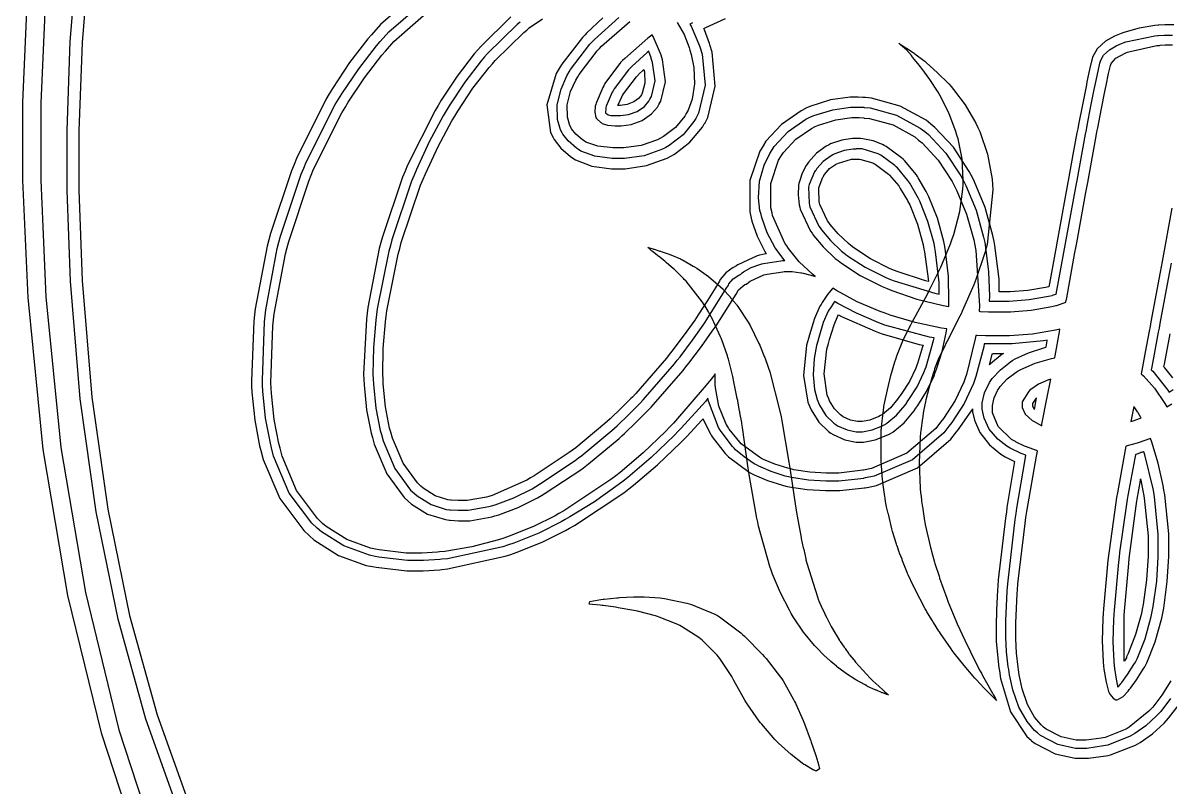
# Model space of a CAD drawing. Extents: x 71 to 283, y 22 to 328.
# Drawn here: x 70.9 to 170, y 156.4 to 222.4 of the extents above; entities that cross this region are included whole.
import ezdxf

# ---------------------------------------------------------------- set-up
doc = ezdxf.new("R2010")
doc.units = 0
doc.header["$MEASUREMENT"] = 0

msp = doc.modelspace()

# ---------------------------------------------------------------- linework, layer by layer
at = {"color": 7}
for points in [[(84.9478, 265.467), (82.2194, 257.643), (79.9345, 249.159), (78.1184, 240.108), (76.7941, 230.59), (75.9823, 220.701), (75.7068, 213.079), (75.7068, 210.538), (75.7068, 207.942), (75.9919, 200.153), (76.8325, 190.071), (78.2066, 180.392), (80.0887, 171.212), (82.4576, 162.632), (85.2911, 154.748)], [(81.3594, 149.804), (77.6813, 160.982), (74.7571, 172.938), (72.6225, 185.545), (71.3161, 198.673), (70.8723, 208.816), (70.8723, 212.196), (70.8723, 215.503), (71.301, 225.422), (72.5646, 238.294), (74.6263, 250.687), (77.4513, 262.472)], [(78.9298, 262.07), (76.1365, 250.376), (74.0985, 238.074), (72.8486, 225.294), (72.4256, 215.444), (72.4256, 212.16), (72.4256, 208.806), (72.8638, 198.741), (74.1564, 185.714), (76.2663, 173.206), (79.1587, 161.344), (82.7966, 150.256)], [(84.3566, 154.302), (81.4998, 162.252), (79.109, 170.904), (77.2086, 180.158), (75.8211, 189.914), (74.9709, 200.075), (74.6827, 207.923), (74.6827, 210.538), (74.6827, 213.096), (74.961, 220.769), (75.7823, 230.728), (77.1232, 240.318), (78.9601, 249.441), (81.2698, 257.999)]]:
    msp.add_lwpolyline(points, dxfattribs=at)
at = {"color": 250}
for points in [[(105.829, 225.778), (101.767, 222.25), (101.001, 221.368), (100.674, 220.999), (99.0988, 218.97), (97.6133, 216.73), (97.3307, 216.253), (97.0485, 215.777), (94.5085, 210.688), (94.2979, 210.149), (94.0774, 209.62), (92.2595, 204.206), (92.111, 203.659), (91.9688, 203.113), (90.9366, 197.696), (90.8763, 197.167), (90.8142, 196.638), (90.6103, 191.488), (90.6279, 190.993), (90.6544, 190.492), (90.901, 188.093), (91.3239, 185.87), (91.4396, 185.455), (91.6326, 184.697), (93.0755, 181.333), (95.1357, 178.551), (95.6388, 178.083), (96.0176, 177.748), (98.1287, 176.403), (100.542, 175.534), (101.071, 175.437), (101.388, 175.376), (104.033, 175.084), (104.915, 175.084), (105.453, 175.084), (106.892, 175.172), (107.068, 175.19), (107.57, 175.244), (112.544, 176.328), (113.029, 176.495), (113.505, 176.655), (115.741, 177.545), (117.748, 178.542), (118.11, 178.752), (118.541, 178.991), (122.801, 181.814), (123.226, 182.14), (123.639, 182.466), (125.703, 184.226), (127.732, 186.144), (128.129, 186.549), (128.261, 186.691), (129.522, 188.067), (129.646, 188.207), (129.69, 188.084), (130.28, 186.912), (130.351, 186.796), (130.43, 186.655), (131.55, 185.218), (131.692, 185.068), (131.841, 184.918), (133.631, 183.595), (133.843, 183.48), (134.054, 183.366), (135.22, 182.867), (136.525, 182.458), (136.808, 182.386), (137.089, 182.316), (138.636, 182.087), (140.228, 181.997), (140.758, 181.997), (141.464, 181.997), (143.333, 182.202), (143.581, 182.246), (143.641, 182.246), (143.809, 182.272), (143.827, 182.28), (144.629, 182.448), (148.167, 183.979), (151.069, 186.444), (151.554, 187.078), (151.686, 187.238), (152.831, 188.886), (152.929, 189.053), (152.943, 188.811), (153.096, 188.087), (153.559, 187.03), (154.412, 185.954), (155.392, 185.143), (155.751, 184.926), (155.812, 184.892), (156.492, 184.539), (156.563, 184.503), (156.501, 184.16), (155.91, 180.544), (155.858, 180.163), (155.777, 179.634), (155.16, 174.308), (155.116, 173.779), (155.116, 173.743), (155.098, 173.39), (155.018, 171.693), (154.976, 170.294), (154.976, 169.827), (154.976, 168.981), (155.214, 166.697), (155.258, 166.441), (155.346, 165.763), (156.209, 162.901), (157.638, 160.762), (158.008, 160.444), (158.044, 160.408), (158.353, 160.153), (160.067, 159.267), (161.804, 158.89), (162.384, 158.89), (162.947, 158.89), (164.447, 159.095), (164.641, 159.139), (164.852, 159.183), (167.004, 160.011), (167.217, 160.125), (167.428, 160.249), (168.477, 160.999), (169.492, 161.926), (169.686, 162.137), (169.871, 162.34), (170.783, 163.53)], [(170.065, 165.568), (169.293, 164.338), (168.504, 163.3), (168.345, 163.124), (168.177, 162.947), (166.475, 161.564), (166.299, 161.466), (166.122, 161.37), (164.394, 160.69), (164.218, 160.654), (164.05, 160.62), (162.748, 160.444), (162.314, 160.444), (161.881, 160.444), (160.584, 160.73), (159.305, 161.388), (159.067, 161.572), (158.851, 161.762), (158.294, 162.433), (157.674, 163.54), (157.212, 164.896), (156.964, 166.105), (156.916, 166.511), (156.872, 166.741), (156.726, 167.972), (156.669, 169.205), (156.669, 169.616), (156.669, 170.569), (156.782, 173.083), (156.81, 173.426), (156.854, 173.947), (157.471, 179.15), (157.551, 179.67), (157.63, 180.191), (158.449, 184.98), (158.538, 185.421), (158.449, 185.456), (157.603, 185.773), (157.515, 185.808), (157.427, 185.844), (156.694, 186.196), (156.633, 186.231), (156.307, 186.425), (155.155, 187.545), (154.657, 188.73), (154.657, 189.125), (154.657, 189.345), (154.794, 190.003), (155.125, 190.712), (155.222, 190.853), (155.319, 190.995), (155.918, 191.648), (156.694, 192.229), (156.88, 192.334), (157.1, 192.458), (158.335, 192.992), (159.746, 193.402), (160.055, 193.463), (160.089, 193.649), (160.442, 195.703), (160.478, 195.932), (160.107, 195.844), (158.105, 195.519), (156.127, 195.369), (155.469, 195.369), (155.186, 195.369), (154.551, 195.369), (154.34, 195.369), (154.058, 195.369), (153.3, 195.395), (153.212, 195.403), (153.168, 195.112), (152.399, 192.025), (152.294, 191.699), (152.178, 191.374), (151.42, 189.773), (150.414, 188.225), (150.177, 187.924), (149.762, 187.369), (147.267, 185.222), (144.206, 183.903), (143.51, 183.761), (143.44, 183.761), (143.21, 183.727), (141.37, 183.515), (140.758, 183.515), (140.284, 183.515), (138.862, 183.599), (137.477, 183.807), (137.231, 183.867), (136.983, 183.93), (135.854, 184.274), (134.867, 184.689), (134.691, 184.785), (134.515, 184.883), (133.049, 185.94), (132.927, 186.054), (132.811, 186.17), (131.903, 187.317), (131.833, 187.431), (131.656, 187.731), (131.017, 189.279), (130.712, 190.88), (130.704, 191.206), (130.704, 191.426), (130.704, 191.922), (130.704, 192.088), (130.66, 192.035), (130.219, 191.48), (130.175, 191.418), (129.927, 191.101), (127.105, 187.838), (126.788, 187.501), (126.409, 187.105), (124.468, 185.252), (122.494, 183.577), (122.097, 183.268), (121.69, 182.959), (117.606, 180.253), (117.192, 180.023), (116.856, 179.83), (114.996, 178.912), (112.887, 178.066), (112.43, 177.906), (111.971, 177.757), (109.67, 177.148), (107.331, 176.75), (106.856, 176.706), (106.688, 176.689), (105.332, 176.601), (104.881, 176.601), (103.999, 176.601), (101.644, 176.892), (101.353, 176.954), (100.912, 177.042), (98.8741, 177.774), (97.0841, 178.894), (96.7673, 179.175), (96.3263, 179.582), (94.5226, 182.013), (93.2642, 184.989), (93.0974, 185.667), (92.9915, 186.064), (92.5904, 188.155), (92.3477, 190.386), (92.3216, 190.853), (92.3036, 191.321), (92.48, 196.233), (92.534, 196.744), (92.5946, 197.256), (93.5662, 202.458), (93.6985, 202.988), (93.8389, 203.517), (95.5668, 208.722), (95.7792, 209.233), (95.9901, 209.754), (98.4331, 214.631), (98.7076, 215.088), (98.9803, 215.539), (100.4, 217.656), (101.891, 219.596), (102.199, 219.957), (102.922, 220.778), (106.679, 224.05)], [(113.038, 222.903), (110.428, 220.346), (110.173, 220.063), (109.864, 219.71), (108.395, 217.796), (107.016, 215.706), (106.751, 215.265), (106.487, 214.824), (104.104, 210.089), (103.893, 209.586), (103.681, 209.074), (101.945, 203.924), (101.812, 203.412), (101.67, 202.893), (100.673, 197.812), (100.612, 197.309), (100.55, 196.815), (100.312, 192.053), (100.329, 191.594), (100.347, 191.135), (100.568, 188.97), (100.965, 186.964), (101.071, 186.583), (101.229, 186.002), (102.318, 183.462), (103.813, 181.417), (104.176, 181.081), (104.44, 180.844), (105.846, 179.966), (107.377, 179.494), (107.703, 179.458), (107.792, 179.45), (108.519, 179.388), (108.762, 179.388), (109.484, 179.388), (111.406, 179.74), (111.654, 179.81), (111.989, 179.909), (113.677, 180.534), (115.349, 181.372), (115.675, 181.574), (116.01, 181.769), (119.159, 183.859), (119.451, 184.08), (119.75, 184.3), (122.396, 186.505), (122.626, 186.726), (122.855, 186.946), (123.869, 187.922), (124.706, 188.736), (124.847, 188.877), (125.156, 189.203), (127.917, 192.378), (128.165, 192.687), (128.411, 192.996), (129.514, 194.451), (130.438, 195.766), (130.598, 196.004), (130.765, 196.242), (132.494, 198.975), (132.68, 199.283), (132.715, 199.346), (133.27, 199.787), (133.35, 199.813), (133.386, 199.813), (133.402, 199.831), (133.605, 200.008), (133.633, 200.025), (133.729, 200.097), (134.902, 200.626), (135.044, 200.66), (135.184, 200.696), (136.533, 200.899), (136.665, 200.907), (136.762, 200.907), (136.981, 200.907), (137.054, 200.907), (137.335, 200.907), (138.095, 200.819), (138.183, 200.801), (138.305, 200.775), (139.276, 200.511), (139.347, 200.484), (139.091, 200.688), (137.966, 201.754), (137.036, 202.893), (136.878, 203.13), (136.718, 203.368), (135.66, 205.75), (135.607, 205.986), (135.501, 206.419), (135.497, 208.523), (136.18, 210.538), (136.419, 210.925), (136.586, 211.19), (137.658, 212.338), (139.029, 213.272), (139.347, 213.431), (139.628, 213.563), (141.11, 214.018), (142.513, 214.206), (142.981, 214.206), (143.13, 214.206), (143.536, 214.182), (143.581, 214.172), (144.022, 214.138), (146.085, 213.589), (147.937, 212.549), (148.273, 212.266), (148.582, 212.019), (149.969, 210.538), (151.165, 208.704), (151.378, 208.279), (151.58, 207.9), (152.417, 205.873), (153.043, 203.668), (153.142, 203.2), (153.23, 202.733), (153.529, 197.97), (153.494, 197.485), (153.583, 197.477), (154.31, 197.449), (154.553, 197.449), (154.817, 197.449), (155.412, 197.449), (155.611, 197.449), (156.21, 197.449), (158.013, 197.582), (159.799, 197.89), (160.125, 197.979), (160.204, 197.997), (160.937, 198.235), (161.007, 198.261), (161.078, 198.641), (161.783, 202.557), (161.855, 202.953), (161.933, 203.386), (162.727, 207.743), (162.807, 208.175), (162.886, 208.607), (163.617, 212.602), (163.689, 212.972), (163.759, 213.334), (164.086, 215.001), (164.376, 216.457), (164.43, 216.712), (164.483, 216.976), (164.697, 218.017), (164.862, 218.704), (164.888, 218.792), (164.906, 218.89), (165.307, 219.349), (166.114, 219.772), (166.335, 219.851), (166.555, 219.931), (168.848, 220.434), (169.087, 220.45), (169.139, 220.46), (169.576, 220.486), (169.722, 220.486), (170.207, 220.486)], [(170.342, 222.214), (169.756, 222.214), (169.562, 222.214), (169.041, 222.189), (168.981, 222.18), (168.698, 222.154), (167.321, 221.933), (166.017, 221.572), (165.77, 221.474), (165.637, 221.422), (165.199, 221.236), (164.433, 220.804), (163.7, 220.135), (163.289, 219.433), (163.23, 219.181), (163.202, 219.085), (163.04, 218.369), (162.824, 217.303), (162.771, 217.029), (162.717, 216.764), (162.428, 215.301), (162.101, 213.625), (162.031, 213.254), (161.96, 212.901), (161.603, 211.015), (161.228, 208.915), (161.149, 208.456), (160.197, 203.236), (160.161, 203.024), (160.107, 202.733), (159.578, 199.885), (159.526, 199.602), (159.243, 199.532), (157.722, 199.285), (156.191, 199.179), (155.681, 199.179), (155.222, 199.179), (155.222, 200.263), (154.869, 203.156), (154.799, 203.517), (154.701, 204.03), (154.03, 206.451), (153.114, 208.678), (152.893, 209.091), (152.655, 209.56), (151.284, 211.645), (149.684, 213.36), (149.331, 213.643), (148.924, 213.978), (146.693, 215.212), (144.216, 215.883), (143.687, 215.936), (143.651, 215.936), (143.465, 215.936), (143.049, 215.97), (142.911, 215.97), (142.347, 215.97), (140.656, 215.733), (138.879, 215.178), (138.535, 215.018), (138.526, 215.018), (138.501, 214.992), (138.501, 214.982), (138.113, 214.789), (136.419, 213.611), (135.078, 212.17), (134.867, 211.843), (134.867, 211.843), (134.867, 211.817), (134.867, 211.807), (134.559, 211.322), (133.677, 208.774), (133.677, 206.084), (133.809, 205.529), (133.87, 205.274), (134.314, 203.981), (134.954, 202.707), (135.114, 202.458), (135.06, 202.45), (134.567, 202.336), (134.515, 202.318), (134.32, 202.266), (132.644, 201.498), (132.504, 201.4), (132.494, 201.392), (132.406, 201.34), (132.398, 201.33), (132.248, 201.26), (131.608, 200.806), (131.127, 200.227), (131.057, 200.095), (130.881, 199.796), (130.029, 198.407), (129.231, 197.177), (129.081, 196.956), (128.922, 196.727), (128.005, 195.457), (126.946, 194.046), (126.717, 193.745), (126.487, 193.446), (123.833, 190.386), (123.542, 190.077), (123.41, 189.945), (122.598, 189.156), (121.612, 188.207), (121.392, 187.995), (121.171, 187.792), (118.638, 185.703), (118.357, 185.491), (118.074, 185.28), (115.04, 183.278), (114.723, 183.092), (114.423, 182.915), (111.424, 181.592), (111.125, 181.504), (110.921, 181.443), (109.248, 181.151), (108.692, 181.151), (108.471, 181.151), (107.88, 181.179), (107.81, 181.187), (107.579, 181.213), (106.485, 181.562), (105.463, 182.21), (105.268, 182.386), (104.977, 182.66), (103.739, 184.372), (102.799, 186.541), (102.658, 187.042), (102.561, 187.387), (102.204, 189.231), (102.005, 191.215), (101.989, 191.629), (101.971, 192.061), (102.009, 194.28), (102.208, 196.587), (102.27, 197.062), (102.332, 197.539), (103.302, 202.424), (103.434, 202.917), (103.566, 203.412), (105.242, 208.387), (105.445, 208.88), (105.647, 209.365), (106.741, 211.708), (107.94, 213.925), (108.197, 214.348), (108.443, 214.763), (109.752, 216.738), (111.151, 218.538), (111.442, 218.863), (111.68, 219.127), (114.15, 221.546), (114.406, 221.757), (114.627, 221.951), (115.772, 222.741)], [(120.993, 222.823), (119.584, 221.5), (119.451, 221.368), (119.231, 221.139), (117.439, 218.82), (117.299, 218.582), (116.962, 218.009), (116.151, 215.319), (116.469, 212.911), (116.699, 212.478), (116.778, 212.32), (117.347, 211.57), (118.181, 210.856), (118.393, 210.715), (118.622, 210.556), (120.045, 210.018), (121.741, 209.797), (122.308, 209.797), (122.92, 209.797), (124.755, 210.067), (126.541, 210.706), (126.86, 210.891), (127.168, 211.059), (128.516, 212.1), (129.584, 213.386), (129.752, 213.677), (129.752, 213.677), (129.777, 213.713), (129.786, 213.713), (130.051, 214.216), (130.703, 216.914), (130.438, 219.861), (130.245, 220.486), (130.21, 220.61), (129.769, 221.783), (129.716, 221.897), (129.874, 221.977), (131.577, 222.771)], [(127.395, 222.436), (128.014, 221.374), (128.455, 220.258), (128.517, 220.027), (128.63, 219.663), (128.853, 218.533), (128.914, 217.122), (128.695, 215.797), (128.355, 214.851), (128.199, 214.559), (128.075, 214.339), (127.273, 213.368), (126.224, 212.575), (125.978, 212.442), (125.721, 212.302), (124.287, 211.808), (122.803, 211.596), (122.308, 211.596), (121.872, 211.596), (120.566, 211.751), (119.53, 212.1), (119.379, 212.196), (119.229, 212.302), (118.644, 212.787), (118.285, 213.236), (118.251, 213.324), (118.134, 213.538), (117.927, 214.257), (117.91, 215.305), (118.205, 216.465), (118.64, 217.431), (118.816, 217.734), (118.93, 217.938), (120.492, 219.966), (120.686, 220.169), (120.879, 220.372), (123.083, 222.312), (123.332, 222.497)], [(170.163, 206.376), (169.315, 201.789), (169.227, 201.33), (169.139, 200.872), (168.345, 196.587), (168.275, 196.18), (168.203, 195.775), (167.86, 193.949), (167.551, 192.37), (167.499, 192.088), (167.702, 191.911), (168.662, 190.845), (169.554, 189.53), (169.722, 189.229), (170.163, 189.486)], [(170.25, 191.753), (169.544, 192.609), (169.474, 192.687), (169.518, 192.917), (170.013, 195.537)]]:
    msp.add_lwpolyline(points, dxfattribs=at)
at = {"color": 32}
for points in [[(170.047, 164.042), (169.193, 162.931), (169.017, 162.737), (168.84, 162.544), (167.913, 161.7), (166.951, 161.017), (166.758, 160.903), (166.563, 160.796), (164.623, 160.029), (164.43, 159.985), (164.244, 159.95), (162.822, 159.738), (162.348, 159.738), (161.838, 159.738), (160.31, 160.079), (158.811, 160.859), (158.538, 161.079), (158.288, 161.294), (157.645, 162.057), (156.932, 163.298), (156.405, 164.796), (156.124, 166.106), (156.068, 166.547), (156.024, 166.785), (155.878, 168.077), (155.822, 169.364), (155.822, 169.792), (155.822, 170.762), (155.936, 173.32), (155.964, 173.673), (156.008, 174.202), (156.624, 179.494), (156.704, 180.023), (156.774, 180.473), (157.479, 184.681), (157.551, 185.068), (157.233, 185.172), (157.135, 185.208), (156.253, 185.623), (156.174, 185.667), (155.897, 185.834), (155.128, 186.434), (154.379, 187.299), (153.927, 188.258), (153.775, 189.041), (153.775, 189.301), (153.775, 189.586), (153.96, 190.439), (154.392, 191.346), (154.517, 191.522), (154.631, 191.683), (155.337, 192.44), (156.218, 193.129), (156.421, 193.252), (156.632, 193.376), (157.77, 193.895), (159.015, 194.31), (159.279, 194.381), (159.287, 194.425), (159.375, 194.928), (159.385, 194.98), (159.077, 194.928), (156.37, 194.663), (155.469, 194.663), (154.34, 194.663), (154.243, 194.663), (154.023, 194.663), (153.952, 194.663), (153.907, 194.417), (153.23, 191.859), (153.142, 191.594), (153.025, 191.242), (152.224, 189.531), (151.138, 187.89), (150.883, 187.572), (150.442, 186.982), (147.748, 184.671), (144.436, 183.242), (143.687, 183.092), (143.643, 183.092), (143.527, 183.066), (143.51, 183.056), (143.272, 183.021), (141.387, 182.809), (140.758, 182.809), (140.257, 182.809), (138.756, 182.911), (137.283, 183.137), (137.018, 183.198), (136.754, 183.26), (135.523, 183.643), (134.452, 184.115), (134.268, 184.22), (134.074, 184.326), (133.19, 184.905), (132.45, 185.535), (132.328, 185.667), (132.195, 185.8), (131.197, 187.096), (131.127, 187.219), (130.995, 187.439), (130.113, 189.734), (130.069, 189.971), (129.874, 189.734), (127.758, 187.379), (127.529, 187.149), (127.14, 186.752), (125.156, 184.861), (123.136, 183.128), (122.731, 182.809), (122.324, 182.492), (120.253, 181.019), (118.145, 179.724), (117.722, 179.494), (117.377, 179.291), (115.455, 178.335), (113.286, 177.465), (112.819, 177.307), (112.35, 177.148), (107.553, 176.116), (107.068, 176.072), (106.892, 176.054), (105.489, 175.966), (105.022, 175.966), (104.096, 175.966), (101.617, 176.258), (101.317, 176.319), (100.832, 176.416), (98.6137, 177.219), (96.6611, 178.443), (96.3083, 178.752), (95.8314, 179.185), (93.883, 181.791), (92.534, 184.98), (92.3576, 185.702), (92.2514, 186.108), (91.8365, 188.265), (91.598, 190.58), (91.5818, 191.065), (91.5638, 191.542), (91.7388, 196.577), (91.7924, 197.097), (91.8531, 197.618), (92.8508, 202.909), (92.9929, 203.447), (93.1333, 203.986), (94.9233, 209.313), (95.1438, 209.833), (95.3548, 210.362), (97.8599, 215.336), (98.1424, 215.794), (98.4236, 216.253), (99.8883, 218.427), (101.422, 220.407), (101.74, 220.769), (102.481, 221.616), (106.402, 225.016)], [(113.841, 222.462), (113.576, 222.242), (111.019, 219.738), (110.772, 219.464), (110.48, 219.121), (109.061, 217.267), (107.712, 215.239), (107.457, 214.806), (107.2, 214.375), (105.982, 212.113), (104.871, 209.728), (104.669, 209.233), (104.465, 208.73), (102.755, 203.667), (102.622, 203.164), (102.49, 202.663), (101.484, 197.688), (101.424, 197.203), (101.362, 196.718), (101.163, 194.35), (101.123, 192.07), (101.141, 191.629), (101.158, 191.197), (101.362, 189.125), (101.74, 187.194), (101.847, 186.832), (101.995, 186.285), (103.011, 183.921), (104.378, 182.051), (104.705, 181.751), (104.933, 181.548), (106.141, 180.794), (107.455, 180.376), (107.738, 180.34), (107.816, 180.332), (108.472, 180.305), (108.692, 180.305), (109.361, 180.305), (111.142, 180.632), (111.372, 180.692), (111.689, 180.781), (113.29, 181.378), (114.873, 182.166), (115.182, 182.35), (115.507, 182.545), (118.594, 184.599), (118.886, 184.82), (119.177, 185.032), (121.761, 187.185), (121.991, 187.395), (122.22, 187.608), (123.228, 188.561), (124.045, 189.371), (124.178, 189.512), (124.477, 189.83), (127.185, 192.953), (127.423, 193.252), (127.66, 193.561), (128.741, 194.998), (129.662, 196.295), (129.822, 196.533), (129.981, 196.763), (131.656, 199.444), (131.833, 199.742), (131.885, 199.849), (132.252, 200.281), (132.741, 200.608), (132.857, 200.66), (132.873, 200.67), (133.015, 200.793), (133.033, 200.801), (133.148, 200.889), (133.813, 201.255), (134.567, 201.532), (134.725, 201.577), (134.875, 201.613), (136.375, 201.851), (136.525, 201.859), (136.569, 201.859), (136.668, 201.859), (136.701, 201.859), (136.648, 201.931), (136.119, 202.636), (136.066, 202.707), (135.89, 202.963), (135.188, 204.264), (134.716, 205.581), (134.655, 205.846), (134.565, 206.199), (134.436, 207.293), (134.523, 208.712), (134.913, 210.093), (135.403, 211.109), (135.607, 211.42), (135.801, 211.712), (137.01, 213.003), (138.535, 214.066), (138.888, 214.242), (139.205, 214.384), (140.847, 214.895), (142.394, 215.124), (142.911, 215.124), (143.077, 215.124), (143.527, 215.098), (143.581, 215.088), (144.074, 215.044), (146.363, 214.432), (148.422, 213.308), (148.802, 213.008), (149.127, 212.743), (150.622, 211.151), (151.923, 209.189), (152.153, 208.738), (152.364, 208.341), (153.242, 206.208), (153.89, 203.897), (153.988, 203.412), (154.066, 202.998), (154.327, 200.903), (154.392, 198.792), (154.376, 198.367), (154.424, 198.367), (154.572, 198.367), (154.97, 198.367), (155.362, 198.367), (155.539, 198.367), (155.539, 198.367), (156.112, 198.367), (157.832, 198.495), (159.508, 198.782), (159.808, 198.86), (159.834, 198.87), (160.125, 198.959), (160.161, 198.967), (161.889, 208.351), (161.968, 208.784), (162.701, 212.787), (162.771, 213.148), (162.842, 213.519), (163.168, 215.19), (163.459, 216.633), (163.513, 216.888), (163.565, 217.153), (163.781, 218.211), (163.944, 218.917), (163.971, 219.005), (164.007, 219.165), (164.264, 219.611), (164.76, 220.071), (165.355, 220.414), (165.796, 220.606), (165.946, 220.663), (166.184, 220.751), (168.68, 221.281), (168.945, 221.298), (169.007, 221.307), (169.489, 221.332), (169.65, 221.332), (170.206, 221.332)], [(128.728, 222.4), (128.517, 222.286), (128.614, 222.119), (129.345, 220.416), (129.399, 220.24), (129.576, 219.676), (129.826, 217.016), (129.248, 214.587), (129.01, 214.136), (128.86, 213.872), (127.92, 212.725), (126.717, 211.791), (126.435, 211.631), (126.153, 211.472), (124.543, 210.917), (122.866, 210.679), (122.308, 210.679), (121.804, 210.679), (120.293, 210.869), (119.071, 211.322), (118.886, 211.454), (118.71, 211.578), (117.995, 212.192), (117.527, 212.787), (117.475, 212.901), (117.333, 213.166), (117.077, 214.046), (117.046, 215.306), (117.38, 216.677), (117.872, 217.804), (118.074, 218.157), (118.197, 218.378), (119.873, 220.558), (120.085, 220.769), (120.27, 220.963), (122.36, 222.841)], [(170.091, 201.648), (170.003, 201.19), (169.915, 200.74), (169.121, 196.445), (169.051, 196.038), (168.989, 195.695), (168.688, 194.108), (168.425, 192.697), (168.381, 192.44), (168.522, 192.308), (169.817, 190.686), (169.933, 190.5), (170.285, 190.72)]]:
    msp.add_lwpolyline(points, dxfattribs=at)
at = {"color": 250}
for points in [[(122.273, 213.501), (122.56, 213.501), (123.424, 213.614), (124.398, 213.955), (125.199, 214.529), (125.705, 215.117), (125.835, 215.335), (126.002, 215.635), (126.387, 217.299), (126.153, 219.191), (126.012, 219.604), (125.968, 219.746), (125.324, 221.219), (125.236, 221.368), (125.096, 221.228), (124.875, 221.061), (122.873, 219.322), (122.696, 219.145), (122.52, 218.961), (121.17, 217.144), (121.073, 216.958), (120.985, 216.809), (120.402, 215.459), (120.367, 215.335), (120.332, 215.212), (120.283, 214.67), (120.394, 214.216), (120.438, 214.136), (120.456, 214.11), (120.808, 213.791), (120.862, 213.747), (120.923, 213.703), (121.395, 213.559), (122.053, 213.501), (122.273, 213.501)], [(122.273, 215.265), (122.3, 215.327), (122.625, 216.006), (122.66, 216.076), (122.696, 216.112), (122.775, 216.254), (123.887, 217.726), (124.037, 217.876), (124.081, 217.92), (124.486, 218.335), (124.531, 218.369), (124.575, 218.158), (124.609, 217.184), (124.397, 216.333), (124.318, 216.183), (124.26, 216.097), (124.058, 215.862), (123.665, 215.565), (123.088, 215.349), (122.476, 215.265), (122.273, 215.265)], [(150.883, 197.908), (150.899, 198.349), (150.851, 200.528), (150.609, 202.671), (150.53, 203.094), (150.45, 203.518), (149.899, 205.525), (149.155, 207.373), (148.978, 207.716), (148.924, 207.822), (148.245, 208.995), (148.167, 209.127), (148.078, 209.259), (147.055, 210.494), (146.932, 210.608), (146.808, 210.724), (145.459, 211.719), (145.308, 211.807), (145.159, 211.887), (144.352, 212.201), (143.456, 212.39), (143.264, 212.408), (142.875, 212.408), (142.565, 212.408), (141.636, 212.272), (140.661, 211.941), (140.476, 211.843), (140.281, 211.747), (139.44, 211.147), (138.756, 210.371), (138.642, 210.185), (138.553, 210.071), (138.209, 209.423), (137.971, 208.686), (137.936, 208.528), (137.9, 208.369), (137.852, 207.544), (137.962, 206.667), (138.006, 206.481), (138.05, 206.296), (138.932, 204.417), (139.065, 204.222), (139.197, 204.03), (140.021, 203.042), (141.075, 202.053), (141.323, 201.859), (141.604, 201.631), (143.228, 200.568), (145.132, 199.628), (145.557, 199.46), (145.962, 199.275), (148.113, 198.526), (150.406, 197.988), (150.883, 197.908)], [(149.119, 200.061), (148.863, 200.123), (146.419, 200.916), (146.19, 201.013), (145.812, 201.163), (144.104, 202.011), (142.663, 202.962), (142.416, 203.164), (142.212, 203.332), (141.318, 204.166), (140.617, 204.982), (140.512, 205.14), (140.406, 205.291), (139.735, 206.702), (139.7, 206.834), (139.672, 206.958), (139.638, 208.043), (139.664, 208.139), (139.682, 208.237), (140.009, 209.057), (140.053, 209.127), (140.061, 209.137), (140.089, 209.182), (140.089, 209.197), (140.159, 209.313), (140.586, 209.802), (141.102, 210.167), (141.217, 210.22), (141.35, 210.282), (142.466, 210.608), (142.839, 210.608), (143.158, 210.608), (143.28, 210.6), (144.304, 210.3), (144.392, 210.256), (144.507, 210.195), (145.564, 209.426), (145.661, 209.338), (145.758, 209.249), (146.553, 208.307), (146.615, 208.209), (146.693, 208.095), (147.311, 207.063), (147.355, 206.974), (147.513, 206.666), (148.175, 205.018), (148.66, 203.228), (148.732, 202.847), (148.784, 202.61), (149.101, 200.291), (149.119, 200.061)], [(143.192, 186.196), (143.523, 186.196), (144.515, 186.382), (145.617, 186.814), (145.838, 186.936), (146.058, 187.06), (147.037, 187.86), (147.876, 188.886), (148.026, 189.125), (148.193, 189.345), (148.951, 190.554), (149.604, 191.903), (149.718, 192.194), (149.833, 192.486), (150.306, 194.003), (150.653, 195.625), (150.706, 195.968), (150.238, 196.04), (147.977, 196.52), (145.803, 197.16), (145.38, 197.309), (144.956, 197.459), (142.976, 198.311), (141.19, 199.285), (140.865, 199.496), (140.793, 199.426), (140.392, 198.936), (139.937, 198.253), (139.84, 198.085), (139.743, 197.926), (139.281, 196.868), (138.836, 195.457), (138.748, 195.122), (138.598, 194.558), (138.327, 191.951), (138.712, 189.644), (138.888, 189.229), (138.993, 188.975), (139.656, 187.903), (140.494, 187.096), (140.688, 186.972), (140.881, 186.84), (141.887, 186.387), (142.865, 186.196), (143.192, 186.196)], [(143.192, 187.96), (142.991, 187.96), (142.389, 188.075), (141.763, 188.365), (141.64, 188.454), (141.516, 188.534), (140.997, 189.05), (140.582, 189.758), (140.512, 189.935), (140.379, 190.253), (140.109, 192.079), (140.352, 194.222), (140.476, 194.697), (140.564, 195.05), (140.969, 196.329), (141.304, 197.079), (141.358, 197.167), (141.622, 197.026), (144.507, 195.766), (144.815, 195.651), (145.124, 195.545), (148.325, 194.629), (148.66, 194.557), (148.624, 194.408), (148.175, 192.971), (148.131, 192.829), (148.033, 192.582), (147.473, 191.432), (146.826, 190.404), (146.685, 190.217), (146.675, 190.209), (146.587, 190.087), (146.579, 190.077), (146.463, 189.901), (145.852, 189.151), (145.15, 188.578), (144.992, 188.49), (144.823, 188.401), (144.052, 188.093), (143.407, 187.96), (143.192, 187.96)], [(154.657, 193.851), (155.505, 193.851), (155.531, 193.851), (155.59, 193.851), (155.611, 193.851), (155.495, 193.773), (154.499, 192.951), (154.41, 192.863), (154.437, 192.951), (154.639, 193.773), (154.657, 193.851)], [(158.926, 187.608), (158.926, 187.748), (159.385, 190.077), (159.702, 191.629), (159.498, 191.568), (158.639, 191.189), (157.973, 190.738), (157.868, 190.64), (157.762, 190.536), (157.233, 189.664), (157.233, 189.371), (157.233, 189.183), (157.492, 188.613), (158.089, 188.058), (158.257, 187.96), (158.926, 187.608)], [(166.617, 187.96), (166.722, 187.996), (167.455, 188.261), (167.499, 188.277), (167.481, 188.313), (167.243, 188.728), (167.217, 188.772), (167.189, 188.816), (166.898, 189.231), (166.864, 189.265), (166.617, 187.96)], [(165.383, 163.935), (165.409, 163.935), (165.479, 163.963), (165.489, 163.971), (165.559, 163.989), (165.942, 164.236), (166.377, 164.695), (166.475, 164.817), (166.572, 164.942), (167.092, 165.673), (167.684, 166.583), (167.816, 166.794), (167.983, 167.13), (168.712, 168.946), (169.281, 170.973), (169.369, 171.414), (169.458, 171.855), (169.766, 174.14), (169.898, 176.304), (169.898, 177.024), (169.898, 178.277), (169.544, 181.628), (169.474, 182.033), (169.404, 182.44), (168.971, 184.366), (168.433, 186.17), (168.311, 186.513), (168.223, 186.479), (167.341, 186.152), (167.253, 186.126), (167.164, 186.1), (166.283, 185.871), (166.194, 185.844), (166.132, 185.509), (165.453, 181.805), (165.383, 181.398), (165.311, 180.985), (164.729, 176.813), (164.677, 176.389), (164.633, 175.966), (164.244, 171.786), (164.218, 171.38), (164.191, 170.966), (164.142, 169.017), (164.218, 167.209), (164.254, 166.864), (164.288, 166.591), (164.473, 165.462), (164.694, 164.651), (164.747, 164.535), (164.808, 164.43), (165.077, 164.078), (165.305, 163.935), (165.383, 163.935)], [(166.052, 167.287), (166.025, 167.587), (166.025, 170.851), (166.052, 171.203), (166.078, 171.6), (166.431, 175.719), (166.475, 176.142), (166.519, 176.567), (167.084, 180.684), (167.146, 181.081), (167.173, 181.249), (167.436, 182.863), (167.463, 183.021), (167.489, 182.917), (167.692, 181.831), (167.71, 181.717), (167.772, 181.337), (168.099, 178.103), (168.099, 177.024), (168.099, 176.345), (167.971, 174.304), (167.684, 172.174), (167.605, 171.767), (167.525, 171.38), (167.022, 169.572), (166.377, 167.94), (166.229, 167.64), (166.229, 167.551), (166.078, 167.314), (166.052, 167.287)]]:
    msp.add_lwpolyline(points, close=True, dxfattribs=at)
at = {"color": 7}
for points in [[(146.579, 220.627), (146.579, 220.627), (146.734, 220.526), (147.081, 220.302), (147.179, 220.24), (147.223, 220.205), (147.812, 219.825), (147.884, 219.781), (147.954, 219.728), (148.714, 219.147), (148.802, 219.075), (148.969, 218.935), (149.881, 218.114), (150.883, 217.118), (151.095, 216.888), (151.298, 216.651), (152.294, 215.31), (153.22, 213.723), (153.388, 213.36), (153.555, 213.008), (154.22, 211.051), (154.621, 208.88), (154.657, 208.421), (154.684, 207.964), (154.19, 203.246), (154.058, 202.777), (153.996, 202.54), (153.23, 200.219), (153.142, 199.989), (153.053, 199.76), (152.046, 197.493), (151.941, 197.273), (151.835, 197.052), (150.741, 194.902), (150.636, 194.697), (150.53, 194.487), (150.031, 193.464), (149.658, 192.51), (149.614, 192.334), (149.542, 192.106), (149.189, 190.942), (148.907, 189.848), (148.872, 189.654), (148.732, 189.019), (148.66, 188.7), (148.626, 188.383), (148.608, 188.269), (148.466, 187.158), (148.449, 187.042), (148.413, 186.601), (148.316, 184.402), (148.395, 182.219), (148.449, 181.787), (148.457, 181.734), (148.51, 181.205), (148.519, 181.151), (148.528, 181.099), (148.616, 180.57), (148.626, 180.516), (148.642, 180.411), (148.792, 179.379), (148.802, 179.281), (148.846, 179.079), (149.304, 177.076), (149.365, 176.882), (149.392, 176.786), (149.656, 175.817), (149.684, 175.719), (149.71, 175.623), (150.009, 174.713), (150.037, 174.625), (150.089, 174.44), (150.715, 172.712), (150.777, 172.544), (150.839, 172.377), (151.492, 170.798), (151.554, 170.638), (151.614, 170.489), (152.268, 169.077), (152.33, 168.945), (152.462, 168.68), (153.056, 167.469), (153.599, 166.415), (153.705, 166.229), (153.802, 166.044), (154.246, 165.232), (154.603, 164.598), (154.657, 164.501), (154.71, 164.404), (154.912, 164.037), (155.01, 163.865), (155.01, 163.865), (155.01, 163.865), (154.882, 163.993), (154.595, 164.28), (154.517, 164.358), (154.437, 164.439), (153.922, 164.963), (153.282, 165.647), (153.142, 165.806), (152.999, 165.965), (152.219, 166.887), (151.35, 167.968), (151.165, 168.205), (151.077, 168.329), (150.159, 169.652), (150.071, 169.792), (150.027, 169.864), (149.56, 170.604), (149.508, 170.674), (149.463, 170.754), (148.987, 171.538), (148.942, 171.626), (148.854, 171.795), (147.938, 173.523), (147.85, 173.707), (147.806, 173.795), (147.365, 174.741), (147.321, 174.837), (147.285, 174.935), (146.896, 175.931), (146.862, 176.036), (146.844, 176.09), (146.631, 176.591), (146.615, 176.635), (146.597, 176.689), (146.419, 177.219), (146.403, 177.271), (146.367, 177.377), (146.014, 178.461), (145.98, 178.576), (145.952, 178.691), (145.688, 179.838), (145.661, 179.953), (145.644, 180.014), (145.503, 180.596), (145.485, 180.658), (145.475, 180.72), (145.389, 181.302), (145.38, 181.364), (145.362, 181.488), (145.185, 182.687), (145.168, 182.809), (145.159, 182.933), (145.07, 184.168), (145.062, 184.29), (145.052, 184.415), (145.028, 185.461), (145.028, 185.808), (145.028, 186.002), (145.028, 186.439), (145.028, 186.583), (145.028, 186.778), (145.052, 187.29), (145.062, 187.361), (145.078, 187.485), (145.22, 188.754), (145.238, 188.877), (145.274, 189.265), (145.344, 189.654), (145.521, 190.43), (145.573, 190.704), (145.882, 191.947), (146.225, 193.12), (146.297, 193.358), (146.385, 193.649), (146.91, 194.946), (147.487, 196.1), (147.602, 196.321), (147.716, 196.541), (148.863, 198.65), (148.978, 198.86), (149.189, 199.275), (150.189, 201.308), (151.033, 203.324), (151.165, 203.729), (151.306, 204.126), (151.827, 206.102), (152.099, 208.043), (152.117, 208.421), (152.134, 208.802), (152.024, 210.636), (151.685, 212.364), (151.588, 212.689), (151.491, 213.016), (150.901, 214.539), (150.239, 215.9), (150.107, 216.147), (149.957, 216.395), (149.233, 217.514), (148.546, 218.458), (148.413, 218.616), (148.351, 218.696), (147.76, 219.437), (147.708, 219.498), (147.654, 219.56), (147.188, 220.089), (147.144, 220.133), (147.046, 220.213), (146.716, 220.5), (146.579, 220.627), (146.579, 220.627)], [(124.883, 202.988), (124.883, 202.988), (125.01, 202.958), (125.297, 202.875), (125.377, 202.847), (125.421, 202.839), (125.916, 202.689), (125.978, 202.671), (126.038, 202.654), (126.717, 202.424), (126.788, 202.388), (126.866, 202.354), (127.688, 202.001), (127.776, 201.965), (127.864, 201.921), (128.798, 201.392), (128.904, 201.33), (129.099, 201.208), (130.113, 200.48), (131.162, 199.594), (131.374, 199.39), (131.426, 199.337), (131.921, 198.782), (131.975, 198.72), (132.019, 198.659), (132.53, 198.077), (132.574, 198.015), (132.662, 197.892), (133.552, 196.541), (133.633, 196.391), (133.721, 196.251), (134.479, 194.717), (134.549, 194.557), (134.583, 194.478), (134.91, 193.657), (134.938, 193.569), (134.972, 193.49), (135.263, 192.661), (135.29, 192.581), (135.405, 192.246), (136.313, 188.746), (136.385, 188.383), (136.455, 188.031), (137.062, 184.467), (137.124, 184.114), (137.177, 183.761), (137.706, 180.287), (137.76, 179.953), (137.786, 179.786), (138.085, 178.109), (138.113, 177.94), (138.129, 177.862), (138.307, 177.068), (138.325, 176.988), (138.341, 176.91), (138.517, 176.116), (138.535, 176.036), (138.606, 175.727), (139.532, 172.818), (139.63, 172.544), (139.656, 172.474), (139.947, 171.829), (139.983, 171.767), (139.999, 171.733), (140.141, 171.415), (140.159, 171.38), (140.176, 171.354), (140.325, 171.055), (140.335, 171.027), (140.37, 170.966), (140.661, 170.375), (140.688, 170.321), (140.714, 170.261), (141.049, 169.704), (141.075, 169.65), (141.11, 169.598), (141.428, 169.07), (141.464, 169.017), (141.498, 168.964), (141.851, 168.469), (141.887, 168.415), (141.921, 168.371), (142.248, 167.896), (142.276, 167.852), (142.31, 167.808), (142.663, 167.393), (142.699, 167.357), (142.831, 167.191), (144.1, 165.815), (144.216, 165.699), (144.33, 165.585), (144.823, 165.114), (145.212, 164.765), (145.274, 164.711), (145.335, 164.651), (145.559, 164.443), (145.661, 164.358), (145.661, 164.358), (145.661, 164.358), (145.533, 164.408), (145.247, 164.509), (145.168, 164.535), (145.124, 164.553), (144.629, 164.757), (144.569, 164.783), (144.507, 164.809), (143.863, 165.092), (143.793, 165.136), (143.651, 165.216), (142.853, 165.661), (141.966, 166.23), (141.781, 166.371), (141.737, 166.406), (141.261, 166.759), (141.217, 166.794), (141.173, 166.838), (140.696, 167.243), (140.652, 167.287), (140.599, 167.331), (140.105, 167.772), (140.053, 167.816), (140.009, 167.87), (139.532, 168.363), (139.488, 168.415), (139.285, 168.62), (138.337, 169.78), (137.443, 171.099), (137.267, 171.38), (137.106, 171.672), (136.335, 173.184), (135.651, 174.783), (135.537, 175.118), (135.413, 175.455), (134.443, 178.929), (134.372, 179.281), (134.293, 179.634), (133.657, 183.232), (133.597, 183.585), (133.543, 183.938), (133.049, 187.441), (132.997, 187.784), (132.988, 187.872), (132.837, 188.718), (132.821, 188.806), (132.803, 188.886), (132.661, 189.716), (132.644, 189.794), (132.608, 189.954), (132.29, 191.55), (132.256, 191.699), (132.22, 191.859), (131.833, 193.35), (131.798, 193.499), (131.754, 193.64), (131.259, 195.024), (131.197, 195.156), (131.153, 195.289), (130.58, 196.551), (130.528, 196.674), (130.5, 196.736), (130.174, 197.318), (130.139, 197.379), (130.103, 197.433), (129.786, 197.997), (129.752, 198.049), (129.61, 198.261), (128.173, 200.087), (128.022, 200.237), (127.952, 200.308), (127.247, 201.023), (127.176, 201.083), (127.105, 201.145), (126.461, 201.701), (126.401, 201.753), (126.347, 201.807), (125.782, 202.248), (125.729, 202.282), (125.676, 202.318), (125.271, 202.645), (125.236, 202.671), (125.192, 202.715), (124.994, 202.896), (124.883, 202.988), (124.883, 202.988)], [(119.874, 172.438), (119.874, 172.438), (120.173, 172.488), (120.826, 172.588), (121.003, 172.615), (121.091, 172.624), (122.184, 172.747), (122.308, 172.755), (122.43, 172.765), (123.635, 172.825), (124.037, 172.825), (124.557, 172.825), (125.932, 172.738), (126.118, 172.721), (126.303, 172.694), (128.243, 172.288), (128.447, 172.226), (128.65, 172.165), (130.677, 171.319), (130.881, 171.203), (131.074, 171.089), (132.9, 169.73), (133.067, 169.58), (133.234, 169.431), (134.796, 167.835), (134.938, 167.676), (135.086, 167.517), (136.349, 165.895), (136.455, 165.735), (136.56, 165.568), (137.468, 163.955), (137.547, 163.795), (137.626, 163.637), (138.297, 162.137), (138.359, 161.995), (138.42, 161.855), (138.914, 160.532), (138.958, 160.408), (139.003, 160.285), (139.355, 159.227), (139.383, 159.139), (139.409, 159.051), (139.62, 158.345), (139.63, 158.291), (139.646, 158.239), (139.7, 157.974), (139.7, 157.974), (139.417, 157.762), (139.417, 157.762), (139.179, 157.878), (139.135, 157.904), (139.091, 157.93), (138.438, 158.309), (138.359, 158.361), (138.199, 158.467), (137.251, 159.201), (136.18, 160.179), (135.96, 160.408), (135.846, 160.523), (134.725, 161.82), (134.621, 161.961), (134.505, 162.103), (133.446, 163.601), (133.35, 163.759), (133.252, 163.919), (132.318, 165.603), (132.221, 165.77), (132.133, 165.938), (131.101, 167.499), (130.987, 167.64), (130.871, 167.782), (129.574, 169.078), (129.433, 169.193), (129.292, 169.307), (127.794, 170.277), (127.635, 170.356), (127.476, 170.436), (125.853, 171.081), (125.695, 171.133), (125.535, 171.187), (123.974, 171.592), (123.825, 171.626), (123.675, 171.654), (122.324, 171.892), (122.202, 171.909), (122.078, 171.927), (121.021, 172.069), (120.933, 172.085), (120.756, 172.103), (120.103, 172.165), (119.804, 172.192), (119.804, 172.192), (119.874, 172.438)]]:
    msp.add_lwpolyline(points, close=True, dxfattribs=at)
at = {"color": 32}
for points in [[(121.426, 214.453), (121.442, 214.445), (121.663, 214.406), (122.12, 214.383), (122.273, 214.383), (122.503, 214.383), (123.194, 214.469), (123.956, 214.732), (124.573, 215.173), (124.959, 215.626), (125.06, 215.794), (125.192, 216.032), (125.495, 217.387), (125.288, 218.969), (125.166, 219.322), (125.148, 219.376), (124.97, 219.905), (124.954, 219.957), (124.812, 219.843), (123.489, 218.634), (123.366, 218.51), (123.206, 218.343), (121.973, 216.695), (121.885, 216.535), (121.805, 216.395), (121.275, 215.194), (121.249, 215.088), (121.24, 215.036), (121.205, 214.623), (121.215, 214.595), (121.231, 214.587), (121.408, 214.471), (121.426, 214.453)], [(142.875, 211.49), (142.616, 211.49), (141.843, 211.376), (141.023, 211.085), (140.865, 210.997), (140.705, 210.918), (140.031, 210.432), (139.48, 209.806), (139.383, 209.656), (139.383, 209.656), (139.355, 209.62), (139.347, 209.62), (139.285, 209.532), (138.809, 208.439), (138.782, 208.315), (138.756, 208.193), (138.818, 206.808), (138.854, 206.658), (138.888, 206.499), (139.654, 204.85), (139.77, 204.681), (139.893, 204.505), (140.652, 203.603), (141.622, 202.68), (141.853, 202.494), (142.117, 202.283), (143.647, 201.287), (145.441, 200.396), (145.838, 200.237), (146.164, 200.105), (149.666, 199.047), (150.037, 198.967), (150.037, 199.964), (149.745, 202.628), (149.684, 202.953), (149.604, 203.35), (149.075, 205.246), (148.369, 207.002), (148.203, 207.327), (148.149, 207.425), (147.504, 208.545), (147.425, 208.668), (147.355, 208.784), (146.437, 209.868), (146.333, 209.973), (146.226, 210.079), (145.018, 210.961), (144.885, 211.031), (144.77, 211.093), (143.386, 211.508), (143.228, 211.526), (142.875, 211.526), (142.875, 211.49)], [(141.005, 198.331), (140.969, 198.287), (140.59, 197.706), (140.546, 197.626), (140.458, 197.485), (140.039, 196.52), (139.638, 195.218), (139.56, 194.91), (139.464, 194.539), (139.262, 193.403), (139.171, 192.009), (139.291, 190.733), (139.515, 189.858), (139.63, 189.582), (139.718, 189.371), (140.264, 188.49), (140.951, 187.82), (141.111, 187.714), (141.27, 187.608), (142.094, 187.237), (142.892, 187.078), (143.158, 187.078), (143.43, 187.078), (144.25, 187.237), (145.159, 187.608), (145.344, 187.714), (145.529, 187.82), (146.375, 188.503), (147.116, 189.38), (147.249, 189.582), (147.249, 189.6), (147.285, 189.641), (147.285, 189.654), (147.443, 189.857), (148.153, 190.973), (148.739, 192.212), (148.836, 192.476), (148.915, 192.688), (149.57, 194.955), (149.614, 195.192), (149.217, 195.264), (145.361, 196.295), (144.992, 196.427), (144.639, 196.569), (142.919, 197.313), (141.304, 198.147), (141.005, 198.331)], [(158.467, 190.007), (158.405, 189.945), (158.115, 189.515), (158.115, 189.371), (158.115, 189.283), (158.264, 189.046), (158.291, 189.019), (158.467, 190.007)], [(167.004, 185.102), (166.951, 184.803), (166.361, 181.566), (166.299, 181.222), (166.229, 180.817), (165.646, 176.671), (165.593, 176.248), (165.549, 175.825), (165.162, 171.67), (165.136, 171.274), (165.108, 170.877), (165.06, 168.982), (165.135, 167.226), (165.17, 166.9), (165.196, 166.653), (165.341, 165.713), (165.471, 165.11), (165.489, 165.03), (165.505, 165.048), (165.708, 165.286), (165.735, 165.312), (165.824, 165.427), (166.317, 166.128), (166.88, 166.988), (167.004, 167.181), (167.163, 167.489), (167.846, 169.211), (168.371, 171.143), (168.451, 171.556), (168.54, 171.981), (168.848, 174.194), (168.981, 176.29), (168.981, 176.988), (168.981, 178.206), (168.654, 181.46), (168.592, 181.857), (168.538, 182.166), (167.834, 185.076), (167.746, 185.349), (167.718, 185.341), (167.527, 185.279), (167.463, 185.279), (167.436, 185.262), (167.048, 185.12), (167.004, 185.102)]]:
    msp.add_lwpolyline(points, close=True, dxfattribs=at)

doc.saveas('drawing.dxf')
